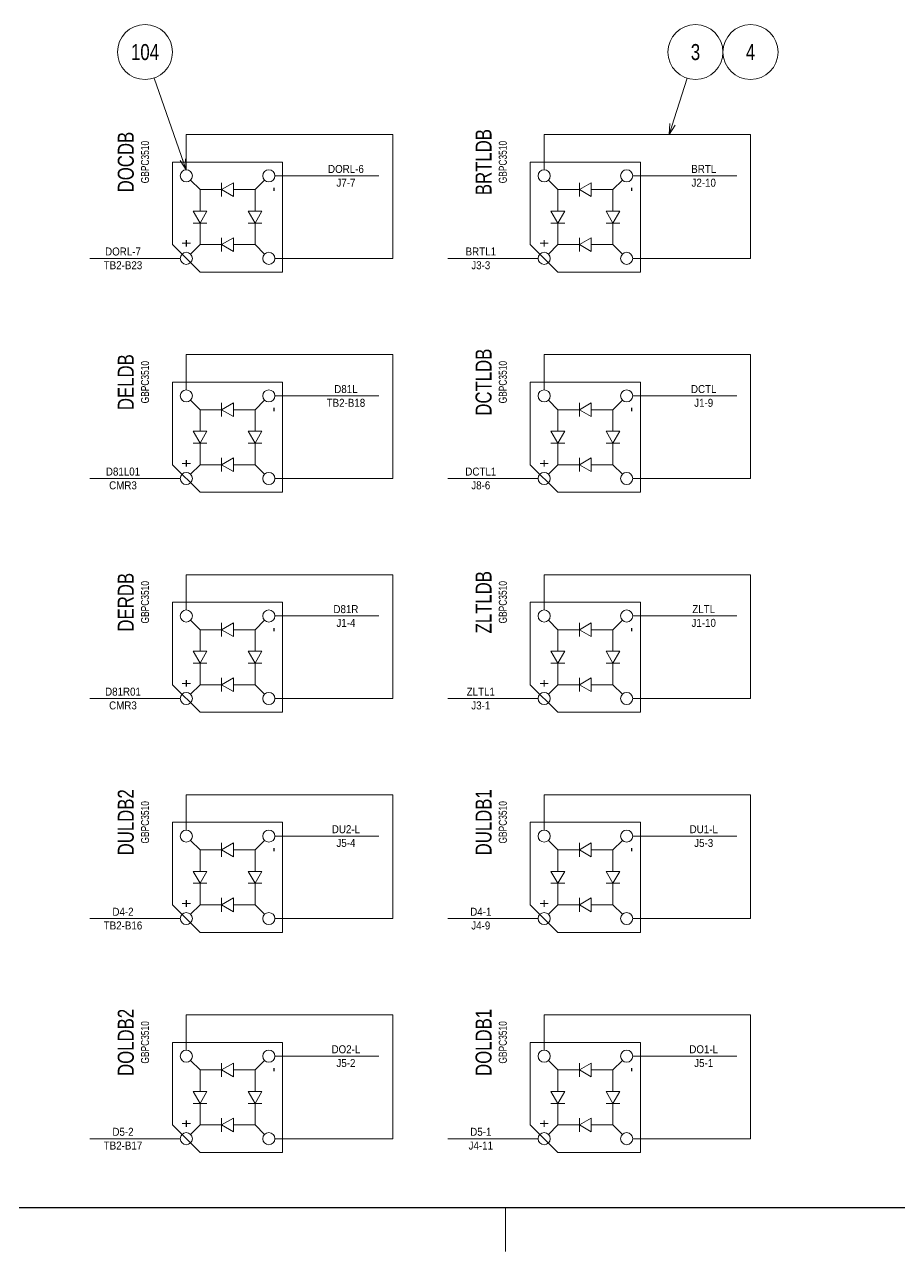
# Model space of a CAD drawing. Header units: millimetres. Extents: x 10 to 821, y 12 to 580.
# Drawn here: x 503.1 to 662.1, y 12 to 235 of the extents above; entities that cross this region are included whole.
import ezdxf
from ezdxf.enums import TextEntityAlignment as Align

# ---------------------------------------------------------------- set-up
doc = ezdxf.new("R2010")
doc.units = ezdxf.units.MM
for name, color, linetype in [('GR1_02', 7, 'Continuous'), ('GR1_03', 7, 'Continuous'), ('GR1_04', 7, 'Continuous'), ('GR1_15', 7, 'Continuous'), ('図面枠B6M', 7, 'Continuous')]:
    doc.layers.add(name, color=color, linetype=linetype)
doc.styles.add('HG丸ｺﾞｼｯｸM-PRO', font='')
doc.styles.get('HG丸ｺﾞｼｯｸM-PRO').set_extended_font_data('HG丸ｺﾞｼｯｸM-PRO')

# ---------------------------------------------------------------- blocks, each defined once
blk = doc.blocks.new('BLKF023')
at = {"layer": '図面枠B6M', "color": 2, "linetype": 'Continuous', "lineweight": 25}
blk.add_line((9.5, 20), (821, 20), dxfattribs=at)
at = {"layer": '図面枠B6M', "color": 4, "linetype": 'Continuous', "lineweight": 13}
blk.add_line((590.5, 12), (590.5, 20), dxfattribs=at)
blk = doc.blocks.new('FXTIP_ARROW_S')
at = {"color": 0, "linetype": 'Continuous', "lineweight": -2}
for q in [(-1, 0), (-0.97, 0.26), (-0.97, -0.26)]:
    blk.add_line((0, 0), q, dxfattribs=at)
blk = doc.blocks.new('BLKF166')
at = {"layer": 'GR1_02', "color": 4, "linetype": 'Continuous', "lineweight": 13}
for p, q in [((535, 85), (535, 81.08)), ((536.25, 81.08), (533.75, 81.08)), ((535, 78.92), (533.75, 81.08)), ((536.25, 81.08), (535, 78.92)), ((536.25, 78.92), (533.75, 78.92)), ((535, 78.92), (535, 75))]:
    blk.add_line(p, q, dxfattribs=at)
blk = doc.blocks.new('BLKF167')
at = {"layer": 'GR1_02', "color": 4, "linetype": 'Continuous', "lineweight": 13}
for p, q in [((538.92, 75), (541.08, 76.25)), ((538.92, 73.75), (538.92, 76.25)), ((541.08, 73.75), (541.08, 76.25)), ((538.92, 75), (535, 75)), ((541.08, 73.75), (538.92, 75)), ((545, 75), (541.08, 75))]:
    blk.add_line(p, q, dxfattribs=at)
blk = doc.blocks.new('BLKF168')
at = {"layer": 'GR1_02', "color": 4, "linetype": 'Continuous', "lineweight": 13}
for p, q in [((538.92, 85), (535, 85)), ((538.92, 85), (541.08, 86.25)), ((538.92, 83.75), (538.92, 86.25)), ((541.08, 83.75), (538.92, 85)), ((541.08, 83.75), (541.08, 86.25)), ((545, 85), (541.08, 85))]:
    blk.add_line(p, q, dxfattribs=at)
blk = doc.blocks.new('BLKF169')
at = {"layer": 'GR1_02', "color": 4, "linetype": 'Continuous', "lineweight": 13}
for p, q in [((545, 85), (545, 81.08)), ((546.25, 81.08), (543.75, 81.08)), ((545, 78.92), (543.75, 81.08)), ((546.25, 81.08), (545, 78.92)), ((546.25, 78.92), (543.75, 78.92)), ((545, 78.92), (545, 75))]:
    blk.add_line(p, q, dxfattribs=at)
blk = doc.blocks.new('BLKF165')
at = {"layer": 'GR1_02', "color": 4, "linetype": 'Continuous', "lineweight": 13}
for name in ['BLKF166', 'BLKF168', 'BLKF169', 'BLKF167']:
    blk.add_blockref(name, (0, 0), dxfattribs=at)
blk = doc.blocks.new('BLKF164')
at = {"layer": 'GR1_02', "color": 4, "linetype": 'Continuous', "lineweight": 13}
for p, q in [((530, 90), (530, 75)), ((550, 90), (530, 90)), ((550, 70), (550, 90)), ((535, 85), (533.28, 86.72)), ((545, 85), (546.72, 86.72)), ((530, 75), (535, 70)), ((535, 75), (533.28, 73.28)), ((545, 75), (546.72, 73.28)), ((535, 70), (550, 70))]:
    blk.add_line(p, q, dxfattribs=at)
for centre in [(532.5, 87.5), (547.5, 87.5), (532.5, 72.5), (547.5, 72.5)]:
    blk.add_circle(centre, 1.1, dxfattribs=at)
blk.add_blockref('BLKF165', (0, 0), dxfattribs=at)
blk = doc.blocks.new('BLKF172')
at = {"layer": 'GR1_02', "color": 4, "linetype": 'Continuous', "lineweight": 13}
for p, q in [((535, 45), (535, 41.08)), ((536.25, 41.08), (533.75, 41.08)), ((535, 38.92), (533.75, 41.08)), ((536.25, 41.08), (535, 38.92)), ((536.25, 38.92), (533.75, 38.92)), ((535, 38.92), (535, 35))]:
    blk.add_line(p, q, dxfattribs=at)
blk = doc.blocks.new('BLKF173')
at = {"layer": 'GR1_02', "color": 4, "linetype": 'Continuous', "lineweight": 13}
for p, q in [((538.92, 35), (541.08, 36.25)), ((538.92, 33.75), (538.92, 36.25)), ((541.08, 33.75), (541.08, 36.25)), ((538.92, 35), (535, 35)), ((541.08, 33.75), (538.92, 35)), ((545, 35), (541.08, 35))]:
    blk.add_line(p, q, dxfattribs=at)
blk = doc.blocks.new('BLKF174')
at = {"layer": 'GR1_02', "color": 4, "linetype": 'Continuous', "lineweight": 13}
for p, q in [((538.92, 45), (535, 45)), ((538.92, 45), (541.08, 46.25)), ((538.92, 43.75), (538.92, 46.25)), ((541.08, 43.75), (538.92, 45)), ((541.08, 43.75), (541.08, 46.25)), ((545, 45), (541.08, 45))]:
    blk.add_line(p, q, dxfattribs=at)
blk = doc.blocks.new('BLKF175')
at = {"layer": 'GR1_02', "color": 4, "linetype": 'Continuous', "lineweight": 13}
for p, q in [((545, 45), (545, 41.08)), ((546.25, 41.08), (543.75, 41.08)), ((545, 38.92), (543.75, 41.08)), ((546.25, 41.08), (545, 38.92)), ((546.25, 38.92), (543.75, 38.92)), ((545, 38.92), (545, 35))]:
    blk.add_line(p, q, dxfattribs=at)
blk = doc.blocks.new('BLKF171')
at = {"layer": 'GR1_02', "color": 4, "linetype": 'Continuous', "lineweight": 13}
for name in ['BLKF172', 'BLKF174', 'BLKF175', 'BLKF173']:
    blk.add_blockref(name, (0, 0), dxfattribs=at)
blk = doc.blocks.new('BLKF170')
at = {"layer": 'GR1_02', "color": 4, "linetype": 'Continuous', "lineweight": 13}
for p, q in [((530, 50), (530, 35)), ((550, 50), (530, 50)), ((550, 30), (550, 50)), ((535, 45), (533.28, 46.72)), ((545, 45), (546.72, 46.72)), ((530, 35), (535, 30)), ((535, 35), (533.28, 33.28)), ((545, 35), (546.72, 33.28)), ((535, 30), (550, 30))]:
    blk.add_line(p, q, dxfattribs=at)
for centre in [(532.5, 47.5), (547.5, 47.5), (532.5, 32.5), (547.5, 32.5)]:
    blk.add_circle(centre, 1.1, dxfattribs=at)
blk.add_blockref('BLKF171', (0, 0), dxfattribs=at)
blk = doc.blocks.new('BLKF178')
at = {"layer": 'GR1_02', "color": 4, "linetype": 'Continuous', "lineweight": 13}
for p, q in [((600, 85), (600, 81.08)), ((601.25, 81.08), (598.75, 81.08)), ((600, 78.92), (598.75, 81.08)), ((601.25, 81.08), (600, 78.92)), ((601.25, 78.92), (598.75, 78.92)), ((600, 78.92), (600, 75))]:
    blk.add_line(p, q, dxfattribs=at)
blk = doc.blocks.new('BLKF179')
at = {"layer": 'GR1_02', "color": 4, "linetype": 'Continuous', "lineweight": 13}
for p, q in [((603.92, 75), (606.08, 76.25)), ((603.92, 73.75), (603.92, 76.25)), ((606.08, 73.75), (606.08, 76.25)), ((603.92, 75), (600, 75)), ((606.08, 73.75), (603.92, 75)), ((610, 75), (606.08, 75))]:
    blk.add_line(p, q, dxfattribs=at)
blk = doc.blocks.new('BLKF180')
at = {"layer": 'GR1_02', "color": 4, "linetype": 'Continuous', "lineweight": 13}
for p, q in [((603.92, 85), (600, 85)), ((603.92, 85), (606.08, 86.25)), ((603.92, 83.75), (603.92, 86.25)), ((606.08, 83.75), (603.92, 85)), ((606.08, 83.75), (606.08, 86.25)), ((610, 85), (606.08, 85))]:
    blk.add_line(p, q, dxfattribs=at)
blk = doc.blocks.new('BLKF181')
at = {"layer": 'GR1_02', "color": 4, "linetype": 'Continuous', "lineweight": 13}
for p, q in [((610, 85), (610, 81.08)), ((611.25, 81.08), (608.75, 81.08)), ((610, 78.92), (608.75, 81.08)), ((611.25, 81.08), (610, 78.92)), ((611.25, 78.92), (608.75, 78.92)), ((610, 78.92), (610, 75))]:
    blk.add_line(p, q, dxfattribs=at)
blk = doc.blocks.new('BLKF177')
at = {"layer": 'GR1_02', "color": 4, "linetype": 'Continuous', "lineweight": 13}
for name in ['BLKF178', 'BLKF180', 'BLKF181', 'BLKF179']:
    blk.add_blockref(name, (0, 0), dxfattribs=at)
blk = doc.blocks.new('BLKF176')
at = {"layer": 'GR1_02', "color": 4, "linetype": 'Continuous', "lineweight": 13}
for p, q in [((595, 90), (595, 75)), ((615, 90), (595, 90)), ((615, 70), (615, 90)), ((600, 85), (598.28, 86.72)), ((610, 85), (611.72, 86.72)), ((595, 75), (600, 70)), ((600, 75), (598.28, 73.28)), ((610, 75), (611.72, 73.28)), ((600, 70), (615, 70))]:
    blk.add_line(p, q, dxfattribs=at)
for centre in [(597.5, 87.5), (612.5, 87.5), (597.5, 72.5), (612.5, 72.5)]:
    blk.add_circle(centre, 1.1, dxfattribs=at)
blk.add_blockref('BLKF177', (0, 0), dxfattribs=at)
blk = doc.blocks.new('BLKF184')
at = {"layer": 'GR1_02', "color": 4, "linetype": 'Continuous', "lineweight": 13}
for p, q in [((600, 45), (600, 41.08)), ((601.25, 41.08), (598.75, 41.08)), ((600, 38.92), (598.75, 41.08)), ((601.25, 41.08), (600, 38.92)), ((601.25, 38.92), (598.75, 38.92)), ((600, 38.92), (600, 35))]:
    blk.add_line(p, q, dxfattribs=at)
blk = doc.blocks.new('BLKF185')
at = {"layer": 'GR1_02', "color": 4, "linetype": 'Continuous', "lineweight": 13}
for p, q in [((603.92, 35), (606.08, 36.25)), ((603.92, 33.75), (603.92, 36.25)), ((606.08, 33.75), (606.08, 36.25)), ((603.92, 35), (600, 35)), ((606.08, 33.75), (603.92, 35)), ((610, 35), (606.08, 35))]:
    blk.add_line(p, q, dxfattribs=at)
blk = doc.blocks.new('BLKF186')
at = {"layer": 'GR1_02', "color": 4, "linetype": 'Continuous', "lineweight": 13}
for p, q in [((603.92, 45), (600, 45)), ((603.92, 45), (606.08, 46.25)), ((603.92, 43.75), (603.92, 46.25)), ((606.08, 43.75), (603.92, 45)), ((606.08, 43.75), (606.08, 46.25)), ((610, 45), (606.08, 45))]:
    blk.add_line(p, q, dxfattribs=at)
blk = doc.blocks.new('BLKF187')
at = {"layer": 'GR1_02', "color": 4, "linetype": 'Continuous', "lineweight": 13}
for p, q in [((610, 45), (610, 41.08)), ((611.25, 41.08), (608.75, 41.08)), ((610, 38.92), (608.75, 41.08)), ((611.25, 41.08), (610, 38.92)), ((611.25, 38.92), (608.75, 38.92)), ((610, 38.92), (610, 35))]:
    blk.add_line(p, q, dxfattribs=at)
blk = doc.blocks.new('BLKF183')
at = {"layer": 'GR1_02', "color": 4, "linetype": 'Continuous', "lineweight": 13}
for name in ['BLKF184', 'BLKF186', 'BLKF187', 'BLKF185']:
    blk.add_blockref(name, (0, 0), dxfattribs=at)
blk = doc.blocks.new('BLKF182')
at = {"layer": 'GR1_02', "color": 4, "linetype": 'Continuous', "lineweight": 13}
for p, q in [((595, 50), (595, 35)), ((615, 50), (595, 50)), ((615, 30), (615, 50)), ((600, 45), (598.28, 46.72)), ((610, 45), (611.72, 46.72)), ((595, 35), (600, 30)), ((600, 35), (598.28, 33.28)), ((610, 35), (611.72, 33.28)), ((600, 30), (615, 30))]:
    blk.add_line(p, q, dxfattribs=at)
for centre in [(597.5, 47.5), (612.5, 47.5), (597.5, 32.5), (612.5, 32.5)]:
    blk.add_circle(centre, 1.1, dxfattribs=at)
blk.add_blockref('BLKF183', (0, 0), dxfattribs=at)
blk = doc.blocks.new('BLKF190')
at = {"layer": 'GR1_02', "color": 4, "linetype": 'Continuous', "lineweight": 13}
for p, q in [((535, 205), (535, 201.08)), ((536.25, 201.08), (533.75, 201.08)), ((535, 198.92), (533.75, 201.08)), ((536.25, 201.08), (535, 198.92)), ((536.25, 198.92), (533.75, 198.92)), ((535, 198.92), (535, 195))]:
    blk.add_line(p, q, dxfattribs=at)
blk = doc.blocks.new('BLKF191')
at = {"layer": 'GR1_02', "color": 4, "linetype": 'Continuous', "lineweight": 13}
for p, q in [((538.92, 195), (541.08, 196.25)), ((538.92, 193.75), (538.92, 196.25)), ((541.08, 193.75), (541.08, 196.25)), ((538.92, 195), (535, 195)), ((541.08, 193.75), (538.92, 195)), ((545, 195), (541.08, 195))]:
    blk.add_line(p, q, dxfattribs=at)
blk = doc.blocks.new('BLKF192')
at = {"layer": 'GR1_02', "color": 4, "linetype": 'Continuous', "lineweight": 13}
for p, q in [((538.92, 205), (541.08, 206.25)), ((538.92, 203.75), (538.92, 206.25)), ((541.08, 203.75), (541.08, 206.25)), ((538.92, 205), (535, 205)), ((541.08, 203.75), (538.92, 205)), ((545, 205), (541.08, 205))]:
    blk.add_line(p, q, dxfattribs=at)
blk = doc.blocks.new('BLKF193')
at = {"layer": 'GR1_02', "color": 4, "linetype": 'Continuous', "lineweight": 13}
for p, q in [((545, 205), (545, 201.08)), ((546.25, 201.08), (543.75, 201.08)), ((545, 198.92), (543.75, 201.08)), ((546.25, 201.08), (545, 198.92)), ((546.25, 198.92), (543.75, 198.92)), ((545, 198.92), (545, 195))]:
    blk.add_line(p, q, dxfattribs=at)
blk = doc.blocks.new('BLKF189')
at = {"layer": 'GR1_02', "color": 4, "linetype": 'Continuous', "lineweight": 13}
for name in ['BLKF192', 'BLKF190', 'BLKF193', 'BLKF191']:
    blk.add_blockref(name, (0, 0), dxfattribs=at)
blk = doc.blocks.new('BLKF188')
at = {"layer": 'GR1_02', "color": 4, "linetype": 'Continuous', "lineweight": 13}
for p, q in [((530, 210), (530, 195)), ((550, 210), (530, 210)), ((550, 190), (550, 210)), ((535, 205), (533.28, 206.72)), ((545, 205), (546.72, 206.72)), ((530, 195), (535, 190)), ((535, 195), (533.28, 193.28)), ((545, 195), (546.72, 193.28)), ((535, 190), (550, 190))]:
    blk.add_line(p, q, dxfattribs=at)
for centre in [(532.5, 207.5), (547.5, 207.5), (532.5, 192.5), (547.5, 192.5)]:
    blk.add_circle(centre, 1.1, dxfattribs=at)
blk.add_blockref('BLKF189', (0, 0), dxfattribs=at)
blk = doc.blocks.new('BLKF196')
at = {"layer": 'GR1_02', "color": 4, "linetype": 'Continuous', "lineweight": 13}
for p, q in [((535, 165), (535, 161.08)), ((536.25, 161.08), (533.75, 161.08)), ((535, 158.92), (533.75, 161.08)), ((536.25, 161.08), (535, 158.92)), ((536.25, 158.92), (533.75, 158.92)), ((535, 158.92), (535, 155))]:
    blk.add_line(p, q, dxfattribs=at)
blk = doc.blocks.new('BLKF197')
at = {"layer": 'GR1_02', "color": 4, "linetype": 'Continuous', "lineweight": 13}
for p, q in [((538.92, 155), (541.08, 156.25)), ((538.92, 153.75), (538.92, 156.25)), ((541.08, 153.75), (541.08, 156.25)), ((538.92, 155), (535, 155)), ((541.08, 153.75), (538.92, 155)), ((545, 155), (541.08, 155))]:
    blk.add_line(p, q, dxfattribs=at)
blk = doc.blocks.new('BLKF198')
at = {"layer": 'GR1_02', "color": 4, "linetype": 'Continuous', "lineweight": 13}
for p, q in [((538.92, 165), (541.08, 166.25)), ((538.92, 163.75), (538.92, 166.25)), ((541.08, 163.75), (541.08, 166.25)), ((538.92, 165), (535, 165)), ((541.08, 163.75), (538.92, 165)), ((545, 165), (541.08, 165))]:
    blk.add_line(p, q, dxfattribs=at)
blk = doc.blocks.new('BLKF199')
at = {"layer": 'GR1_02', "color": 4, "linetype": 'Continuous', "lineweight": 13}
for p, q in [((545, 165), (545, 161.08)), ((546.25, 161.08), (543.75, 161.08)), ((545, 158.92), (543.75, 161.08)), ((546.25, 161.08), (545, 158.92)), ((546.25, 158.92), (543.75, 158.92)), ((545, 158.92), (545, 155))]:
    blk.add_line(p, q, dxfattribs=at)
blk = doc.blocks.new('BLKF195')
at = {"layer": 'GR1_02', "color": 4, "linetype": 'Continuous', "lineweight": 13}
for name in ['BLKF198', 'BLKF196', 'BLKF199', 'BLKF197']:
    blk.add_blockref(name, (0, 0), dxfattribs=at)
blk = doc.blocks.new('BLKF194')
at = {"layer": 'GR1_02', "color": 4, "linetype": 'Continuous', "lineweight": 13}
for p, q in [((530, 170), (530, 155)), ((550, 170), (530, 170)), ((550, 150), (550, 170)), ((535, 165), (533.28, 166.72)), ((545, 165), (546.72, 166.72)), ((530, 155), (535, 150)), ((535, 155), (533.28, 153.28)), ((545, 155), (546.72, 153.28)), ((535, 150), (550, 150))]:
    blk.add_line(p, q, dxfattribs=at)
for centre in [(532.5, 167.5), (547.5, 167.5), (532.5, 152.5), (547.5, 152.5)]:
    blk.add_circle(centre, 1.1, dxfattribs=at)
blk.add_blockref('BLKF195', (0, 0), dxfattribs=at)
blk = doc.blocks.new('BLKF202')
at = {"layer": 'GR1_02', "color": 4, "linetype": 'Continuous', "lineweight": 13}
for p, q in [((600, 125), (600, 121.08)), ((601.25, 121.08), (598.75, 121.08)), ((600, 118.92), (598.75, 121.08)), ((601.25, 121.08), (600, 118.92)), ((601.25, 118.92), (598.75, 118.92)), ((600, 118.92), (600, 115))]:
    blk.add_line(p, q, dxfattribs=at)
blk = doc.blocks.new('BLKF203')
at = {"layer": 'GR1_02', "color": 4, "linetype": 'Continuous', "lineweight": 13}
for p, q in [((603.92, 115), (606.08, 116.25)), ((603.92, 113.75), (603.92, 116.25)), ((606.08, 113.75), (606.08, 116.25)), ((603.92, 115), (600, 115)), ((606.08, 113.75), (603.92, 115)), ((610, 115), (606.08, 115))]:
    blk.add_line(p, q, dxfattribs=at)
blk = doc.blocks.new('BLKF204')
at = {"layer": 'GR1_02', "color": 4, "linetype": 'Continuous', "lineweight": 13}
for p, q in [((603.92, 125), (600, 125)), ((603.92, 125), (606.08, 126.25)), ((603.92, 123.75), (603.92, 126.25)), ((606.08, 123.75), (603.92, 125)), ((606.08, 123.75), (606.08, 126.25)), ((610, 125), (606.08, 125))]:
    blk.add_line(p, q, dxfattribs=at)
blk = doc.blocks.new('BLKF205')
at = {"layer": 'GR1_02', "color": 4, "linetype": 'Continuous', "lineweight": 13}
for p, q in [((610, 125), (610, 121.08)), ((611.25, 121.08), (608.75, 121.08)), ((610, 118.92), (608.75, 121.08)), ((611.25, 121.08), (610, 118.92)), ((611.25, 118.92), (608.75, 118.92)), ((610, 118.92), (610, 115))]:
    blk.add_line(p, q, dxfattribs=at)
blk = doc.blocks.new('BLKF201')
at = {"layer": 'GR1_02', "color": 4, "linetype": 'Continuous', "lineweight": 13}
for name in ['BLKF202', 'BLKF204', 'BLKF205', 'BLKF203']:
    blk.add_blockref(name, (0, 0), dxfattribs=at)
blk = doc.blocks.new('BLKF200')
at = {"layer": 'GR1_02', "color": 4, "linetype": 'Continuous', "lineweight": 13}
for p, q in [((595, 130), (595, 115)), ((615, 130), (595, 130)), ((615, 110), (615, 130)), ((600, 125), (598.28, 126.72)), ((610, 125), (611.72, 126.72)), ((595, 115), (600, 110)), ((600, 115), (598.28, 113.28)), ((610, 115), (611.72, 113.28)), ((600, 110), (615, 110))]:
    blk.add_line(p, q, dxfattribs=at)
for centre in [(597.5, 127.5), (612.5, 127.5), (597.5, 112.5), (612.5, 112.5)]:
    blk.add_circle(centre, 1.1, dxfattribs=at)
blk.add_blockref('BLKF201', (0, 0), dxfattribs=at)
blk = doc.blocks.new('BLKF208')
at = {"layer": 'GR1_02', "color": 4, "linetype": 'Continuous', "lineweight": 13}
for p, q in [((600, 165), (600, 161.08)), ((601.25, 161.08), (598.75, 161.08)), ((600, 158.92), (598.75, 161.08)), ((601.25, 161.08), (600, 158.92)), ((601.25, 158.92), (598.75, 158.92)), ((600, 158.92), (600, 155))]:
    blk.add_line(p, q, dxfattribs=at)
blk = doc.blocks.new('BLKF209')
at = {"layer": 'GR1_02', "color": 4, "linetype": 'Continuous', "lineweight": 13}
for p, q in [((603.92, 155), (606.08, 156.25)), ((603.92, 153.75), (603.92, 156.25)), ((606.08, 153.75), (606.08, 156.25)), ((603.92, 155), (600, 155)), ((606.08, 153.75), (603.92, 155)), ((610, 155), (606.08, 155))]:
    blk.add_line(p, q, dxfattribs=at)
blk = doc.blocks.new('BLKF210')
at = {"layer": 'GR1_02', "color": 4, "linetype": 'Continuous', "lineweight": 13}
for p, q in [((603.92, 165), (606.08, 166.25)), ((603.92, 163.75), (603.92, 166.25)), ((606.08, 163.75), (606.08, 166.25)), ((603.92, 165), (600, 165)), ((606.08, 163.75), (603.92, 165)), ((610, 165), (606.08, 165))]:
    blk.add_line(p, q, dxfattribs=at)
blk = doc.blocks.new('BLKF211')
at = {"layer": 'GR1_02', "color": 4, "linetype": 'Continuous', "lineweight": 13}
for p, q in [((610, 165), (610, 161.08)), ((611.25, 161.08), (608.75, 161.08)), ((610, 158.92), (608.75, 161.08)), ((611.25, 161.08), (610, 158.92)), ((611.25, 158.92), (608.75, 158.92)), ((610, 158.92), (610, 155))]:
    blk.add_line(p, q, dxfattribs=at)
blk = doc.blocks.new('BLKF207')
at = {"layer": 'GR1_02', "color": 4, "linetype": 'Continuous', "lineweight": 13}
for name in ['BLKF210', 'BLKF208', 'BLKF211', 'BLKF209']:
    blk.add_blockref(name, (0, 0), dxfattribs=at)
blk = doc.blocks.new('BLKF206')
at = {"layer": 'GR1_02', "color": 4, "linetype": 'Continuous', "lineweight": 13}
for p, q in [((595, 170), (595, 155)), ((615, 170), (595, 170)), ((615, 150), (615, 170)), ((600, 165), (598.28, 166.72)), ((610, 165), (611.72, 166.72)), ((595, 155), (600, 150)), ((600, 155), (598.28, 153.28)), ((610, 155), (611.72, 153.28)), ((600, 150), (615, 150))]:
    blk.add_line(p, q, dxfattribs=at)
for centre in [(597.5, 167.5), (612.5, 167.5), (597.5, 152.5), (612.5, 152.5)]:
    blk.add_circle(centre, 1.1, dxfattribs=at)
blk.add_blockref('BLKF207', (0, 0), dxfattribs=at)
blk = doc.blocks.new('BLKF214')
at = {"layer": 'GR1_02', "color": 4, "linetype": 'Continuous', "lineweight": 13}
for p, q in [((600, 205), (600, 201.08)), ((601.25, 201.08), (598.75, 201.08)), ((600, 198.92), (598.75, 201.08)), ((601.25, 201.08), (600, 198.92)), ((601.25, 198.92), (598.75, 198.92)), ((600, 198.92), (600, 195))]:
    blk.add_line(p, q, dxfattribs=at)
blk = doc.blocks.new('BLKF215')
at = {"layer": 'GR1_02', "color": 4, "linetype": 'Continuous', "lineweight": 13}
for p, q in [((603.92, 195), (606.08, 196.25)), ((603.92, 193.75), (603.92, 196.25)), ((606.08, 193.75), (606.08, 196.25)), ((603.92, 195), (600, 195)), ((606.08, 193.75), (603.92, 195)), ((610, 195), (606.08, 195))]:
    blk.add_line(p, q, dxfattribs=at)
blk = doc.blocks.new('BLKF216')
at = {"layer": 'GR1_02', "color": 4, "linetype": 'Continuous', "lineweight": 13}
for p, q in [((603.92, 205), (606.08, 206.25)), ((603.92, 203.75), (603.92, 206.25)), ((606.08, 203.75), (606.08, 206.25)), ((603.92, 205), (600, 205)), ((606.08, 203.75), (603.92, 205)), ((610, 205), (606.08, 205))]:
    blk.add_line(p, q, dxfattribs=at)
blk = doc.blocks.new('BLKF217')
at = {"layer": 'GR1_02', "color": 4, "linetype": 'Continuous', "lineweight": 13}
for p, q in [((610, 205), (610, 201.08)), ((611.25, 201.08), (608.75, 201.08)), ((610, 198.92), (608.75, 201.08)), ((611.25, 201.08), (610, 198.92)), ((611.25, 198.92), (608.75, 198.92)), ((610, 198.92), (610, 195))]:
    blk.add_line(p, q, dxfattribs=at)
blk = doc.blocks.new('BLKF213')
at = {"layer": 'GR1_02', "color": 4, "linetype": 'Continuous', "lineweight": 13}
for name in ['BLKF216', 'BLKF214', 'BLKF217', 'BLKF215']:
    blk.add_blockref(name, (0, 0), dxfattribs=at)
blk = doc.blocks.new('BLKF212')
at = {"layer": 'GR1_02', "color": 4, "linetype": 'Continuous', "lineweight": 13}
for p, q in [((595, 210), (595, 195)), ((615, 210), (595, 210)), ((615, 190), (615, 210)), ((600, 205), (598.28, 206.72)), ((610, 205), (611.72, 206.72)), ((595, 195), (600, 190)), ((600, 195), (598.28, 193.28)), ((610, 195), (611.72, 193.28)), ((600, 190), (615, 190))]:
    blk.add_line(p, q, dxfattribs=at)
for centre in [(597.5, 207.5), (612.5, 207.5), (597.5, 192.5), (612.5, 192.5)]:
    blk.add_circle(centre, 1.1, dxfattribs=at)
blk.add_blockref('BLKF213', (0, 0), dxfattribs=at)
blk = doc.blocks.new('BLKF220')
at = {"layer": 'GR1_02', "color": 4, "linetype": 'Continuous', "lineweight": 13}
for p, q in [((535, 125), (535, 121.08)), ((536.25, 121.08), (533.75, 121.08)), ((535, 118.92), (533.75, 121.08)), ((536.25, 121.08), (535, 118.92)), ((536.25, 118.92), (533.75, 118.92)), ((535, 118.92), (535, 115))]:
    blk.add_line(p, q, dxfattribs=at)
blk = doc.blocks.new('BLKF221')
at = {"layer": 'GR1_02', "color": 4, "linetype": 'Continuous', "lineweight": 13}
for p, q in [((538.92, 115), (541.08, 116.25)), ((538.92, 113.75), (538.92, 116.25)), ((541.08, 113.75), (541.08, 116.25)), ((538.92, 115), (535, 115)), ((541.08, 113.75), (538.92, 115)), ((545, 115), (541.08, 115))]:
    blk.add_line(p, q, dxfattribs=at)
blk = doc.blocks.new('BLKF222')
at = {"layer": 'GR1_02', "color": 4, "linetype": 'Continuous', "lineweight": 13}
for p, q in [((538.92, 125), (535, 125)), ((538.92, 125), (541.08, 126.25)), ((538.92, 123.75), (538.92, 126.25)), ((541.08, 123.75), (538.92, 125)), ((541.08, 123.75), (541.08, 126.25)), ((545, 125), (541.08, 125))]:
    blk.add_line(p, q, dxfattribs=at)
blk = doc.blocks.new('BLKF223')
at = {"layer": 'GR1_02', "color": 4, "linetype": 'Continuous', "lineweight": 13}
for p, q in [((545, 125), (545, 121.08)), ((546.25, 121.08), (543.75, 121.08)), ((545, 118.92), (543.75, 121.08)), ((546.25, 121.08), (545, 118.92)), ((546.25, 118.92), (543.75, 118.92)), ((545, 118.92), (545, 115))]:
    blk.add_line(p, q, dxfattribs=at)
blk = doc.blocks.new('BLKF219')
at = {"layer": 'GR1_02', "color": 4, "linetype": 'Continuous', "lineweight": 13}
for name in ['BLKF220', 'BLKF222', 'BLKF223', 'BLKF221']:
    blk.add_blockref(name, (0, 0), dxfattribs=at)
blk = doc.blocks.new('BLKF218')
at = {"layer": 'GR1_02', "color": 4, "linetype": 'Continuous', "lineweight": 13}
for p, q in [((530, 130), (530, 115)), ((550, 130), (530, 130)), ((550, 110), (550, 130)), ((535, 125), (533.28, 126.72)), ((545, 125), (546.72, 126.72)), ((530, 115), (535, 110)), ((535, 115), (533.28, 113.28)), ((545, 115), (546.72, 113.28)), ((535, 110), (550, 110))]:
    blk.add_line(p, q, dxfattribs=at)
for centre in [(532.5, 127.5), (547.5, 127.5), (532.5, 112.5), (547.5, 112.5)]:
    blk.add_circle(centre, 1.1, dxfattribs=at)
blk.add_blockref('BLKF219', (0, 0), dxfattribs=at)

msp = doc.modelspace()

# ---------------------------------------------------------------- linework, layer by layer
at = {"layer": 'GR1_03', "color": 4, "linetype": 'Continuous', "lineweight": 13}
for p, q in [((532.5, 208.6), (532.5, 215)), ((532.5, 215), (570, 215)), ((570, 192.5), (570, 215)), ((597.5, 208.6), (597.5, 215)), ((597.5, 215), (635, 215)), ((635, 192.5), (635, 215)), ((548.6, 207.5), (567.5, 207.5)), ((613.6, 207.5), (632.5, 207.5)), ((531.4, 192.5), (515, 192.5)), ((548.6, 192.5), (570, 192.5)), ((596.4, 192.5), (580, 192.5)), ((613.6, 192.5), (635, 192.5)), ((532.5, 168.6), (532.5, 175)), ((532.5, 175), (570, 175)), ((570, 152.5), (570, 175)), ((597.5, 168.6), (597.5, 175)), ((597.5, 175), (635, 175)), ((635, 152.5), (635, 175)), ((548.6, 167.5), (567.5, 167.5)), ((613.6, 167.5), (632.5, 167.5)), ((531.4, 152.5), (515, 152.5)), ((548.6, 152.5), (570, 152.5)), ((596.4, 152.5), (580, 152.5)), ((613.6, 152.5), (635, 152.5)), ((532.5, 128.6), (532.5, 135)), ((532.5, 135), (570, 135)), ((570, 112.5), (570, 135)), ((597.5, 128.6), (597.5, 135)), ((597.5, 135), (635, 135)), ((635, 112.5), (635, 135)), ((548.6, 127.5), (567.5, 127.5)), ((613.6, 127.5), (632.5, 127.5)), ((531.4, 112.5), (515, 112.5)), ((548.6, 112.5), (570, 112.5)), ((596.4, 112.5), (580, 112.5)), ((613.6, 112.5), (635, 112.5)), ((532.5, 88.6), (532.5, 95)), ((532.5, 95), (570, 95)), ((570, 72.5), (570, 95)), ((597.5, 88.6), (597.5, 95)), ((597.5, 95), (635, 95)), ((635, 72.5), (635, 95)), ((548.6, 87.5), (567.5, 87.5)), ((613.6, 87.5), (632.5, 87.5)), ((531.4, 72.5), (515, 72.5)), ((548.6, 72.5), (570, 72.5)), ((596.4, 72.5), (580, 72.5)), ((613.6, 72.5), (635, 72.5)), ((532.5, 48.6), (532.5, 55)), ((532.5, 55), (570, 55)), ((570, 32.5), (570, 55)), ((597.5, 48.6), (597.5, 55)), ((597.5, 55), (635, 55)), ((635, 32.5), (635, 55)), ((548.6, 47.5), (567.5, 47.5)), ((613.6, 47.5), (632.5, 47.5)), ((531.4, 32.5), (515, 32.5)), ((548.6, 32.5), (570, 32.5)), ((596.4, 32.5), (580, 32.5)), ((613.6, 32.5), (635, 32.5))]:
    msp.add_line(p, q, dxfattribs=at)
at = {"layer": 'GR1_15', "color": 6, "linetype": 'Continuous', "lineweight": 13}
for p, q in [((532.5, 208.6), (526.65, 225.28)), ((620.23, 215), (623.48, 225.24))]:
    msp.add_line(p, q, dxfattribs=at)
for centre in [(525, 230), (625, 230), (635, 230)]:
    msp.add_circle(centre, 5, dxfattribs=at)

# ---------------------------------------------------------------- block references
at = {"layer": 'GR1_02', "color": 4, "linetype": 'Continuous', "lineweight": 13}
for name in ['BLKF188', 'BLKF212', 'BLKF194', 'BLKF206', 'BLKF218', 'BLKF200', 'BLKF164', 'BLKF176', 'BLKF170', 'BLKF182']:
    msp.add_blockref(name, (0, 0), dxfattribs=at)
at = {"layer": 'GR1_15', "color": 6, "linetype": 'Continuous', "lineweight": 13, "xscale": 2, "yscale": 2}
for p, rotation in [((620.23, 215), 252.3429014827976), ((532.5, 208.6), 289.313894617192)]:
    msp.add_blockref('FXTIP_ARROW_S', p, dxfattribs=dict(at, rotation=rotation))
at = {"layer": '図面枠B6M', "color": 4, "linetype": 'Continuous', "lineweight": 13}
msp.add_blockref('BLKF023', (0, 0), dxfattribs=at)

# ---------------------------------------------------------------- texts
at = {"layer": 'GR1_02', "color": 3, "linetype": 'Continuous', "lineweight": 35, "style": 'HG丸ｺﾞｼｯｸM-PRO'}
for s, height, width, p in [('DOCDB', 2.909, 0.783541, (521.5, 210)), ('BRTLDB', 2.909, 0.782708, (586.5, 210)), ('GBPC3510', 1.455, 0.78358, (525, 210)), ('GBPC3510', 1.455, 0.78358, (590, 210)), ('DELDB', 2.909, 0.783468, (521.5, 170)), ('DCTLDB', 2.909, 0.783266, (586.5, 170)), ('GBPC3510', 1.455, 0.78358, (525, 170)), ('GBPC3510', 1.455, 0.78358, (590, 170)), ('DERDB', 2.909, 0.783576, (521.5, 130)), ('ZLTLDB', 2.909, 0.782632, (586.5, 130)), ('GBPC3510', 1.455, 0.78358, (525, 130)), ('GBPC3510', 1.455, 0.78358, (590, 130)), ('DULDB2', 2.909, 0.783099, (521.5, 90)), ('GBPC3510', 1.455, 0.78358, (525, 90)), ('DULDB1', 2.909, 0.783099, (586.5, 90)), ('GBPC3510', 1.455, 0.78358, (590, 90)), ('DOLDB2', 2.909, 0.783525, (521.5, 50)), ('DOLDB1', 2.909, 0.783525, (586.5, 50)), ('GBPC3510', 1.455, 0.78358, (525, 50)), ('GBPC3510', 1.455, 0.78358, (590, 50))]:
    msp.add_text(s, height=height, rotation=90, dxfattribs=dict(at, width=width)).set_placement(p, align=Align.MIDDLE_CENTER)
at = {"layer": 'GR1_02', "color": 4, "linetype": 'Continuous', "lineweight": 13, "style": 'HG丸ｺﾞｼｯｸM-PRO', "width": 0.86263}
for s, p in [('-', (548.18, 205.03)), ('-', (613.18, 205.03)), ('+', (532.47, 195.24)), ('+', (597.47, 195.24)), ('-', (548.18, 165.03)), ('-', (613.18, 165.03)), ('+', (532.47, 155.24)), ('+', (597.47, 155.24)), ('-', (548.18, 125.03)), ('-', (613.18, 125.03)), ('+', (532.47, 115.24)), ('+', (597.47, 115.24)), ('-', (548.18, 85.03)), ('-', (613.18, 85.03)), ('+', (532.47, 75.24)), ('+', (597.47, 75.24)), ('-', (548.18, 45.03)), ('-', (613.18, 45.03)), ('+', (532.47, 35.24)), ('+', (597.47, 35.24))]:
    msp.add_text(s, height=2.18, rotation=90, dxfattribs=at).set_placement(p, align=Align.MIDDLE_CENTER)
at = {"layer": 'GR1_04', "color": 3, "linetype": 'Continuous', "lineweight": 35, "style": 'HG丸ｺﾞｼｯｸM-PRO'}
for s, width, p in [('DORL-6', 0.911713, (561.5, 208.75)), ('BRTL', 0.9132, (626.5, 208.75)), ('J7-7', 0.910905, (561.5, 206.25)), ('J2-10', 0.910866, (626.5, 206.25)), ('DORL-7', 0.911713, (521, 193.75)), ('BRTL1', 0.912691, (586, 193.75)), ('TB2-B23', 0.911762, (521, 191.25)), ('J3-3', 0.910905, (586, 191.25)), ('D81L', 0.911106, (561.5, 168.75)), ('DCTL', 0.912358, (626.5, 168.75)), ('TB2-B18', 0.911762, (561.5, 166.25)), ('J1-9', 0.910905, (626.5, 166.25)), ('D81L01', 0.910979, (521, 153.75)), ('DCTL1', 0.912031, (586, 153.75)), ('CMR3', 0.913112, (521, 151.25)), ('J8-6', 0.910905, (586, 151.25)), ('D81R', 0.911793, (561.5, 128.75)), ('ZLTL', 0.913309, (626.5, 128.75)), ('J1-4', 0.910905, (561.5, 126.25)), ('J1-10', 0.910866, (626.5, 126.25)), ('D81R01', 0.911442, (521, 113.75)), ('ZLTL1', 0.912758, (586, 113.75)), ('CMR3', 0.913112, (521, 111.25)), ('J3-1', 0.910905, (586, 111.25)), ('DU2-L', 0.911416, (561.5, 88.75)), ('DU1-L', 0.911416, (626.5, 88.75)), ('J5-4', 0.910905, (561.5, 86.25)), ('J5-3', 0.910905, (626.5, 86.25)), ('D4-2', 0.910998, (521, 73.75)), ('D4-1', 0.910998, (586, 73.75)), ('TB2-B16', 0.911762, (521, 71.25)), ('J4-9', 0.910905, (586, 71.25)), ('DO2-L', 0.911116, (561.5, 48.75)), ('DO1-L', 0.911116, (626.5, 48.75)), ('J5-2', 0.910905, (561.5, 46.25)), ('J5-1', 0.910905, (626.5, 46.25)), ('D5-2', 0.910998, (521, 33.75)), ('D5-1', 0.910998, (586, 33.75)), ('TB2-B17', 0.911762, (521, 31.25)), ('J4-11', 0.910866, (586, 31.25))]:
    msp.add_text(s, height=1.455, dxfattribs=dict(at, width=width)).set_placement(p, align=Align.MIDDLE_CENTER)
at = {"layer": 'GR1_15', "color": 6, "linetype": 'Continuous', "lineweight": 35, "style": 'HG丸ｺﾞｼｯｸM-PRO', "width": 0.784542}
for s, height, p in [('104', 2.909, (525, 230)), ('3', 2.91, (625, 230)), ('4', 2.91, (635, 230))]:
    msp.add_text(s, height=height, rotation=0, dxfattribs=at).set_placement(p, align=Align.MIDDLE_CENTER)

doc.saveas('drawing.dxf')
